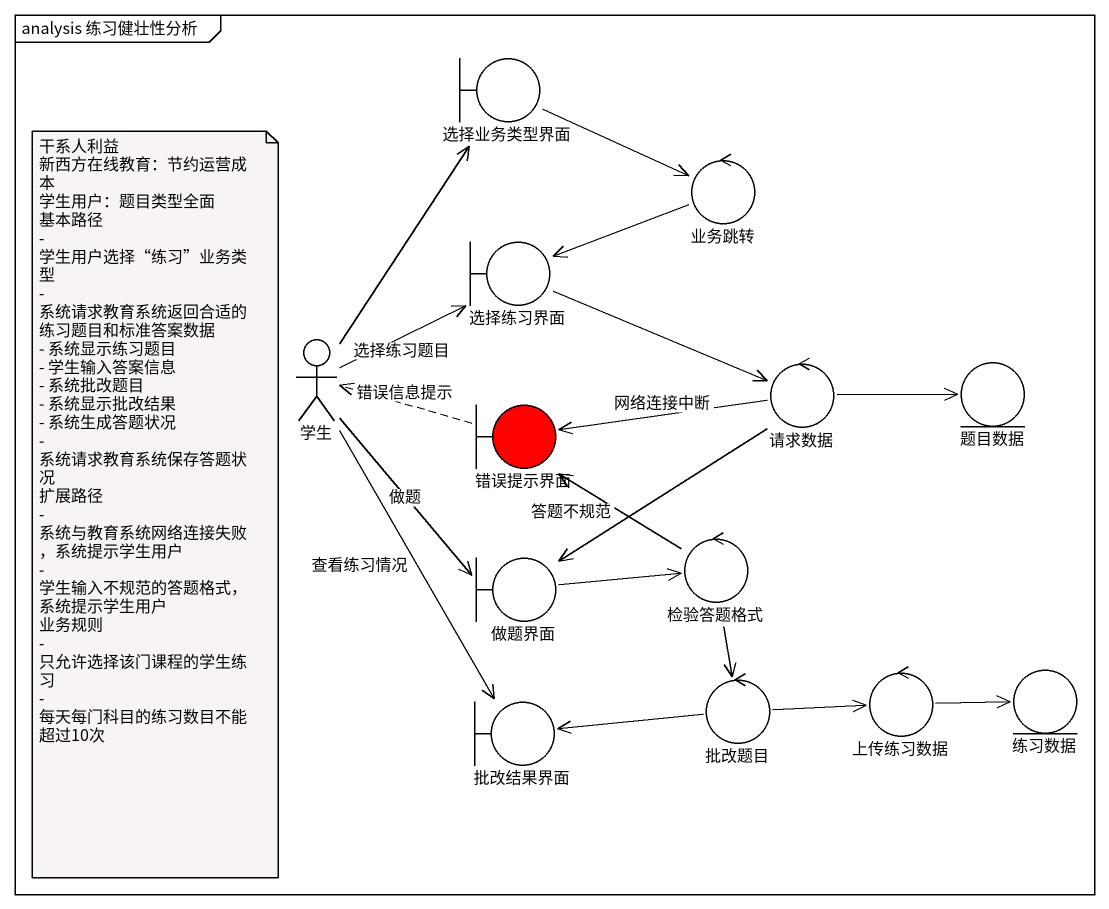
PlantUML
@startuml
mainframe analysis 练习健壮性分析
boundary 选择业务类型界面
control 业务跳转
boundary 选择练习界面
actor 学生
control 请求数据
entity 题目数据
boundary 错误提示界面 #FF0000
boundary 做题界面
control 检验答题格式
control 批改题目
control 上传练习数据
entity 练习数据
boundary 批改结果界面
选择业务类型界面 -right-> 业务跳转
业务跳转 -left-> 选择练习界面
选择练习界面 -right-> 请求数据
学生 -up-> 选择业务类型界面
学生 -right-> 选择练习界面 : 选择练习题目
学生 --> 做题界面 : 做题
学生 --> 批改结果界面 : 查看练习情况
请求数据 -right-> 题目数据
请求数据 -left-> 错误提示界面 : 网络连接中断
请求数据 --> 做题界面
错误提示界面 .left.> 学生 : 错误信息提示
做题界面 -right-> 检验答题格式
检验答题格式 -up-> 错误提示界面 : 答题不规范
检验答题格式 --> 批改题目
批改题目 -right-> 上传练习数据
批改题目 -left-> 批改结果界面
上传练习数据 -right-> 练习数据
note as N1
  干系人利益
  新西方在线教育：节约运营成本
  学生用户：题目类型全面
  基本路径
  - 学生用户选择“练习”业务类型
  - 系统请求教育系统返回合适的练习题目和标准答案数据
  - 系统显示练习题目
  - 学生输入答案信息
  - 系统批改题目
  - 系统显示批改结果
  - 系统生成答题状况
  - 系统请求教育系统保存答题状况
  扩展路径
  - 系统与教育系统网络连接失败，系统提示学生用户
  - 学生输入不规范的答题格式，系统提示学生用户
  业务规则
  - 只允许选择该门课程的学生练习
  - 每天每门科目的练习数目不能超过10次
end note
@enduml
